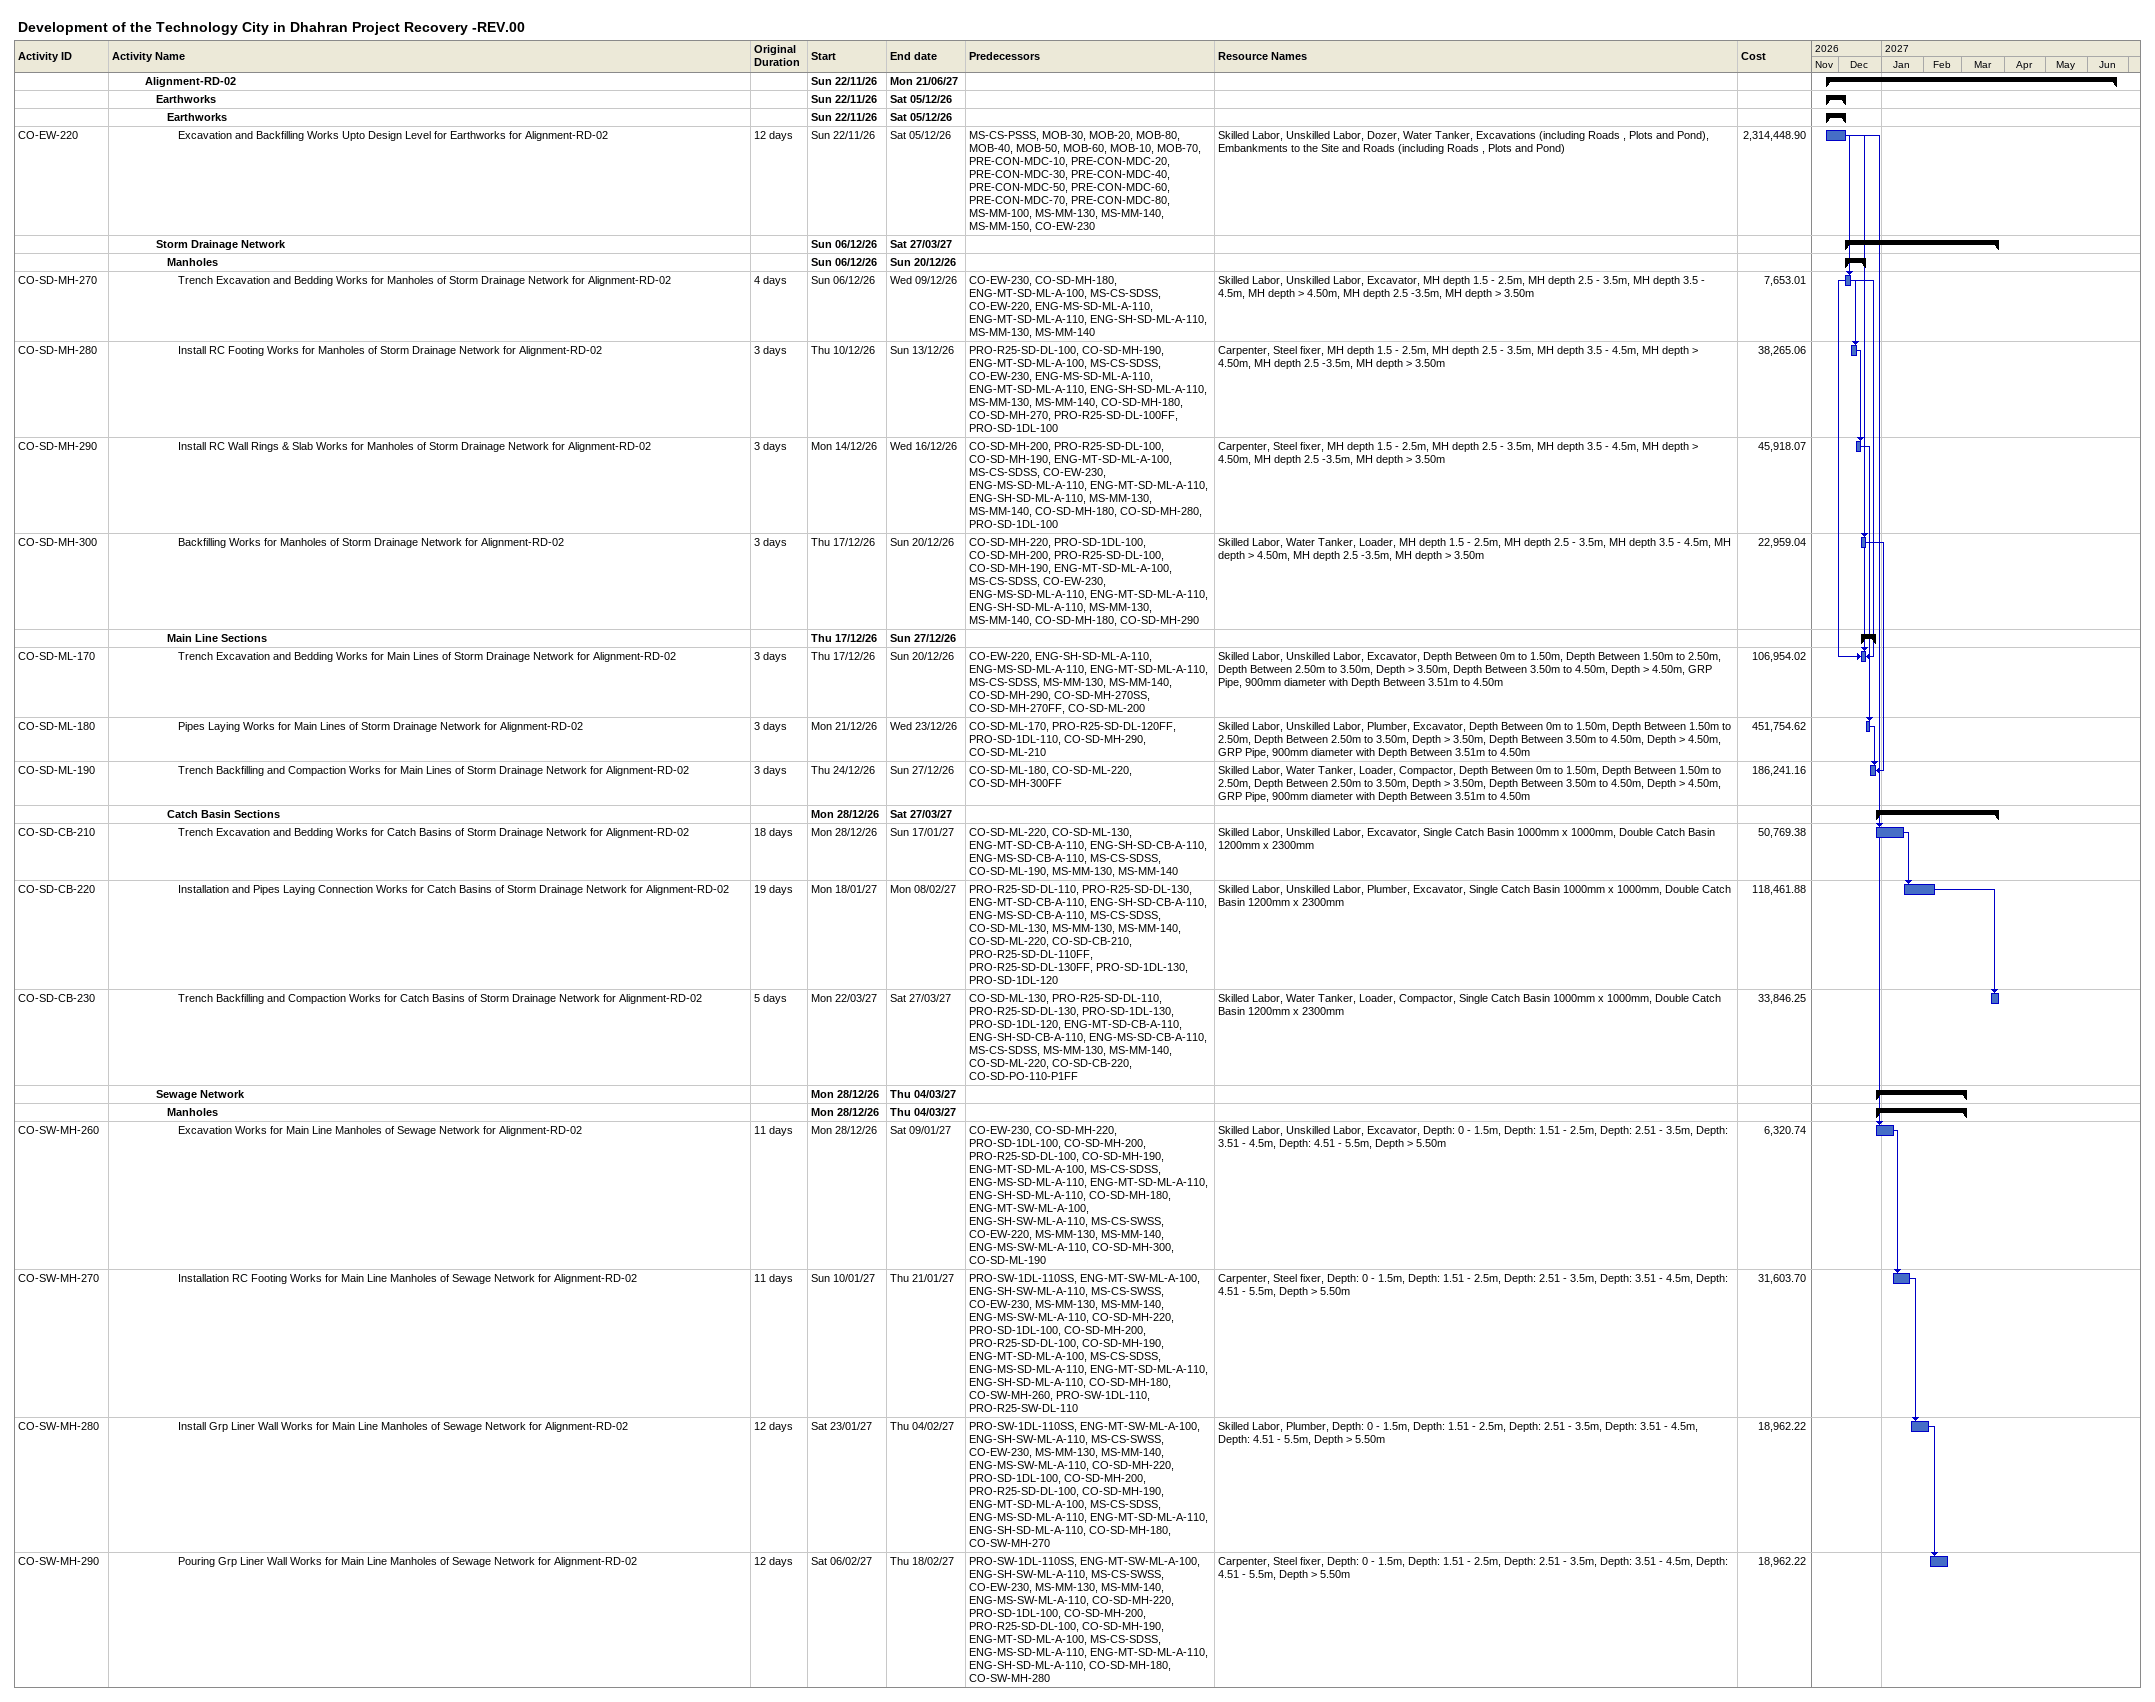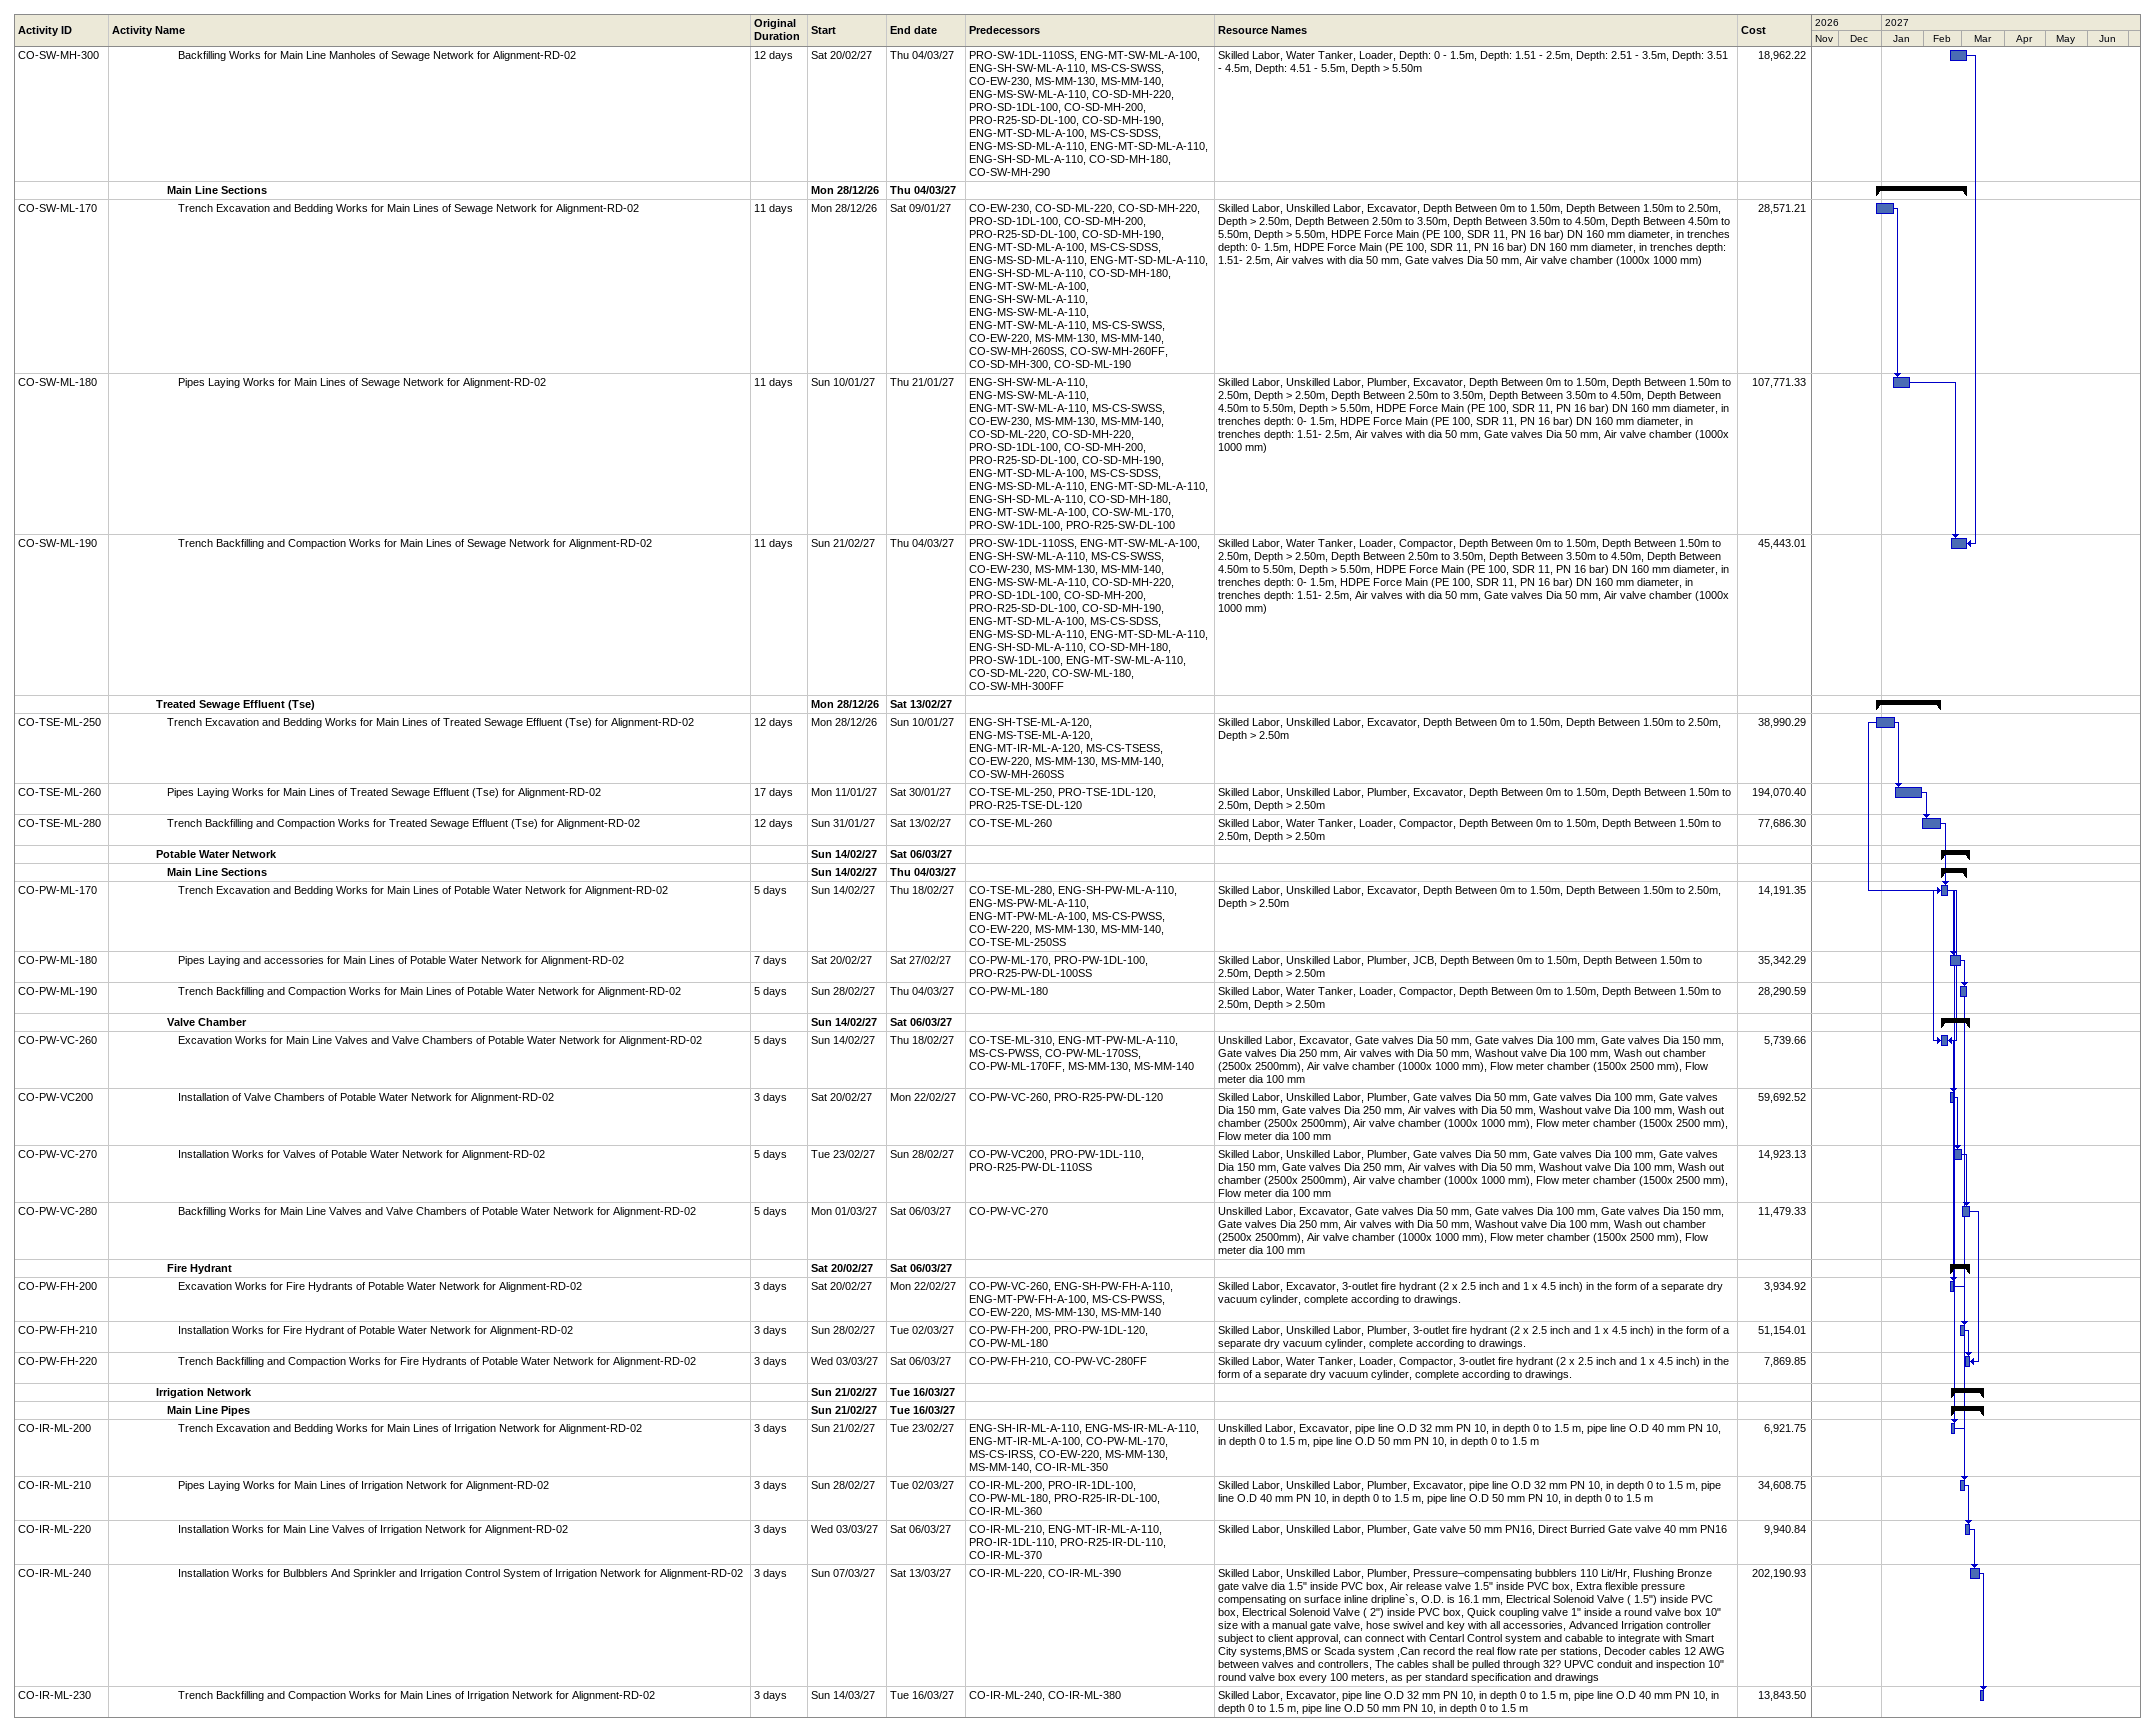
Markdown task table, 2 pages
Development of the Technology City in Dhahran Project Recovery -REV.00

| ID | Level | Task | Original duration | Start | Finish | Predecessors | Resources | Cost |
|---|---|---|---|---|---|---|---|---|
|  | 4 | **Alignment-RD-02** |  | 2026-11-22 | 2027-06-21 |  |  |  |
|  | 5 | **Earthworks** |  | 2026-11-22 | 2026-12-05 |  |  |  |
|  | 6 | **Earthworks** |  | 2026-11-22 | 2026-12-05 |  |  |  |
| CO-EW-220 | 7 | Excavation and Backfilling Works Upto Design Level for Earthworks for Alignment-RD-02 | 12d | 2026-11-22 | 2026-12-05 | MS-CS-PSSS, MOB-30, MOB-20, MOB-80, MOB-40, MOB-50, MOB-60, MOB-10, MOB-70, PRE-CON-MDC-10, PRE-CON-MDC-20, PRE-CON-MDC-30, PRE-CON-MDC-40, PRE-CON-MDC-50, PRE-CON-MDC-60, PRE-CON-MDC-70, PRE-CON-MDC-80, MS-MM-100, MS-MM-130, MS-MM-140, MS-MM-150, CO-EW-230 | Skilled Labor, Unskilled Labor, Dozer, Water Tanker, Excavations (including Roads , Plots and Pond), Embankments to the Site and Roads (including Roads , Plots and Pond) | 2314448.90 |
|  | 5 | **Storm Drainage Network** |  | 2026-12-06 | 2027-03-27 |  |  |  |
|  | 6 | **Manholes** |  | 2026-12-06 | 2026-12-20 |  |  |  |
| CO-SD-MH-270 | 7 | Trench Excavation and Bedding Works for Manholes of Storm Drainage Network for Alignment-RD-02 | 4d | 2026-12-06 | 2026-12-09 | CO-EW-230, CO-SD-MH-180, ENG-MT-SD-ML-A-100, MS-CS-SDSS, CO-EW-220, ENG-MS-SD-ML-A-110, ENG-MT-SD-ML-A-110, ENG-SH-SD-ML-A-110, MS-MM-130, MS-MM-140 | Skilled Labor, Unskilled Labor, Excavator, MH depth 1.5 - 2.5m, MH depth 2.5 - 3.5m, MH depth 3.5 - 4.5m, MH depth > 4.50m, MH depth 2.5 -3.5m, MH depth > 3.50m | 7653.01 |
| CO-SD-MH-280 | 7 | Install RC Footing Works for Manholes of Storm Drainage Network for Alignment-RD-02 | 3d | 2026-12-10 | 2026-12-13 | PRO-R25-SD-DL-100, CO-SD-MH-190, ENG-MT-SD-ML-A-100, MS-CS-SDSS, CO-EW-230, ENG-MS-SD-ML-A-110, ENG-MT-SD-ML-A-110, ENG-SH-SD-ML-A-110, MS-MM-130, MS-MM-140, CO-SD-MH-180, CO-SD-MH-270, PRO-R25-SD-DL-100FF, PRO-SD-1DL-100 | Carpenter, Steel fixer, MH depth 1.5 - 2.5m, MH depth 2.5 - 3.5m, MH depth 3.5 - 4.5m, MH depth > 4.50m, MH depth 2.5 -3.5m, MH depth > 3.50m | 38265.06 |
| CO-SD-MH-290 | 7 | Install RC Wall Rings & Slab Works for Manholes of Storm Drainage Network for Alignment-RD-02 | 3d | 2026-12-14 | 2026-12-16 | CO-SD-MH-200, PRO-R25-SD-DL-100, CO-SD-MH-190, ENG-MT-SD-ML-A-100, MS-CS-SDSS, CO-EW-230, ENG-MS-SD-ML-A-110, ENG-MT-SD-ML-A-110, ENG-SH-SD-ML-A-110, MS-MM-130, MS-MM-140, CO-SD-MH-180, CO-SD-MH-280, PRO-SD-1DL-100 | Carpenter, Steel fixer, MH depth 1.5 - 2.5m, MH depth 2.5 - 3.5m, MH depth 3.5 - 4.5m, MH depth > 4.50m, MH depth 2.5 -3.5m, MH depth > 3.50m | 45918.07 |
| CO-SD-MH-300 | 7 | Backfilling Works for Manholes of Storm Drainage Network for Alignment-RD-02 | 3d | 2026-12-17 | 2026-12-20 | CO-SD-MH-220, PRO-SD-1DL-100, CO-SD-MH-200, PRO-R25-SD-DL-100, CO-SD-MH-190, ENG-MT-SD-ML-A-100, MS-CS-SDSS, CO-EW-230, ENG-MS-SD-ML-A-110, ENG-MT-SD-ML-A-110, ENG-SH-SD-ML-A-110, MS-MM-130, MS-MM-140, CO-SD-MH-180, CO-SD-MH-290 | Skilled Labor, Water Tanker, Loader, MH depth 1.5 - 2.5m, MH depth 2.5 - 3.5m, MH depth 3.5 - 4.5m, MH depth > 4.50m, MH depth 2.5 -3.5m, MH depth > 3.50m | 22959.04 |
|  | 6 | **Main Line Sections** |  | 2026-12-17 | 2026-12-27 |  |  |  |
| CO-SD-ML-170 | 7 | Trench Excavation and Bedding Works for Main Lines of Storm Drainage Network for Alignment-RD-02 | 3d | 2026-12-17 | 2026-12-20 | CO-EW-220, ENG-SH-SD-ML-A-110, ENG-MS-SD-ML-A-110, ENG-MT-SD-ML-A-110, MS-CS-SDSS, MS-MM-130, MS-MM-140, CO-SD-MH-290, CO-SD-MH-270SS, CO-SD-MH-270FF, CO-SD-ML-200 | Skilled Labor, Unskilled Labor, Excavator, Depth Between 0m to 1.50m, Depth Between 1.50m to 2.50m, Depth Between 2.50m to 3.50m, Depth > 3.50m, Depth Between 3.50m to 4.50m, Depth > 4.50m, GRP Pipe, 900mm diameter with Depth Between 3.51m to 4.50m | 106954.02 |
| CO-SD-ML-180 | 7 | Pipes Laying Works for Main Lines of Storm Drainage Network for Alignment-RD-02 | 3d | 2026-12-21 | 2026-12-23 | CO-SD-ML-170, PRO-R25-SD-DL-120FF, PRO-SD-1DL-110, CO-SD-MH-290, CO-SD-ML-210 | Skilled Labor, Unskilled Labor, Plumber, Excavator, Depth Between 0m to 1.50m, Depth Between 1.50m to 2.50m, Depth Between 2.50m to 3.50m, Depth > 3.50m, Depth Between 3.50m to 4.50m, Depth > 4.50m, GRP Pipe, 900mm diameter with Depth Between 3.51m to 4.50m | 451754.62 |
| CO-SD-ML-190 | 7 | Trench Backfilling and Compaction Works for Main Lines of Storm Drainage Network for Alignment-RD-02 | 3d | 2026-12-24 | 2026-12-27 | CO-SD-ML-180, CO-SD-ML-220, CO-SD-MH-300FF | Skilled Labor, Water Tanker, Loader, Compactor, Depth Between 0m to 1.50m, Depth Between 1.50m to 2.50m, Depth Between 2.50m to 3.50m, Depth > 3.50m, Depth Between 3.50m to 4.50m, Depth > 4.50m, GRP Pipe, 900mm diameter with Depth Between 3.51m to 4.50m | 186241.16 |
|  | 6 | **Catch Basin Sections** |  | 2026-12-28 | 2027-03-27 |  |  |  |
| CO-SD-CB-210 | 7 | Trench Excavation and Bedding Works for Catch Basins of Storm Drainage Network for Alignment-RD-02 | 18d | 2026-12-28 | 2027-01-17 | CO-SD-ML-220, CO-SD-ML-130, ENG-MT-SD-CB-A-110, ENG-SH-SD-CB-A-110, ENG-MS-SD-CB-A-110, MS-CS-SDSS, CO-SD-ML-190, MS-MM-130, MS-MM-140 | Skilled Labor, Unskilled Labor, Excavator, Single Catch Basin 1000mm x 1000mm, Double Catch Basin 1200mm x 2300mm | 50769.38 |
| CO-SD-CB-220 | 7 | Installation and Pipes Laying Connection Works for Catch Basins of Storm Drainage Network for Alignment-RD-02 | 19d | 2027-01-18 | 2027-02-08 | PRO-R25-SD-DL-110, PRO-R25-SD-DL-130, ENG-MT-SD-CB-A-110, ENG-SH-SD-CB-A-110, ENG-MS-SD-CB-A-110, MS-CS-SDSS, CO-SD-ML-130, MS-MM-130, MS-MM-140, CO-SD-ML-220, CO-SD-CB-210, PRO-R25-SD-DL-110FF, PRO-R25-SD-DL-130FF, PRO-SD-1DL-130, PRO-SD-1DL-120 | Skilled Labor, Unskilled Labor, Plumber, Excavator, Single Catch Basin 1000mm x 1000mm, Double Catch Basin 1200mm x 2300mm | 118461.88 |
| CO-SD-CB-230 | 7 | Trench Backfilling and Compaction Works for Catch Basins of Storm Drainage Network for Alignment-RD-02 | 5d | 2027-03-22 | 2027-03-27 | CO-SD-ML-130, PRO-R25-SD-DL-110, PRO-R25-SD-DL-130, PRO-SD-1DL-130, PRO-SD-1DL-120, ENG-MT-SD-CB-A-110, ENG-SH-SD-CB-A-110, ENG-MS-SD-CB-A-110, MS-CS-SDSS, MS-MM-130, MS-MM-140, CO-SD-ML-220, CO-SD-CB-220, CO-SD-PO-110-P1FF | Skilled Labor, Water Tanker, Loader, Compactor, Single Catch Basin 1000mm x 1000mm, Double Catch Basin 1200mm x 2300mm | 33846.25 |
|  | 5 | **Sewage Network** |  | 2026-12-28 | 2027-03-04 |  |  |  |
|  | 6 | **Manholes** |  | 2026-12-28 | 2027-03-04 |  |  |  |
| CO-SW-MH-260 | 7 | Excavation Works for Main Line Manholes of Sewage Network for Alignment-RD-02 | 11d | 2026-12-28 | 2027-01-09 | CO-EW-230, CO-SD-MH-220, PRO-SD-1DL-100, CO-SD-MH-200, PRO-R25-SD-DL-100, CO-SD-MH-190, ENG-MT-SD-ML-A-100, MS-CS-SDSS, ENG-MS-SD-ML-A-110, ENG-MT-SD-ML-A-110, ENG-SH-SD-ML-A-110, CO-SD-MH-180, ENG-MT-SW-ML-A-100, ENG-SH-SW-ML-A-110, MS-CS-SWSS, CO-EW-220, MS-MM-130, MS-MM-140, ENG-MS-SW-ML-A-110, CO-SD-MH-300, CO-SD-ML-190 | Skilled Labor, Unskilled Labor, Excavator, Depth: 0 - 1.5m, Depth: 1.51 - 2.5m, Depth: 2.51 - 3.5m, Depth: 3.51 - 4.5m, Depth: 4.51 - 5.5m, Depth > 5.50m | 6320.74 |
| CO-SW-MH-270 | 7 | Installation RC Footing Works for Main Line Manholes of Sewage Network for Alignment-RD-02 | 11d | 2027-01-10 | 2027-01-21 | PRO-SW-1DL-110SS, ENG-MT-SW-ML-A-100, ENG-SH-SW-ML-A-110, MS-CS-SWSS, CO-EW-230, MS-MM-130, MS-MM-140, ENG-MS-SW-ML-A-110, CO-SD-MH-220, PRO-SD-1DL-100, CO-SD-MH-200, PRO-R25-SD-DL-100, CO-SD-MH-190, ENG-MT-SD-ML-A-100, MS-CS-SDSS, ENG-MS-SD-ML-A-110, ENG-MT-SD-ML-A-110, ENG-SH-SD-ML-A-110, CO-SD-MH-180, CO-SW-MH-260, PRO-SW-1DL-110, PRO-R25-SW-DL-110 | Carpenter, Steel fixer, Depth: 0 - 1.5m, Depth: 1.51 - 2.5m, Depth: 2.51 - 3.5m, Depth: 3.51 - 4.5m, Depth: 4.51 - 5.5m, Depth > 5.50m | 31603.70 |
| CO-SW-MH-280 | 7 | Install Grp Liner Wall Works for Main Line Manholes of Sewage Network for Alignment-RD-02 | 12d | 2027-01-23 | 2027-02-04 | PRO-SW-1DL-110SS, ENG-MT-SW-ML-A-100, ENG-SH-SW-ML-A-110, MS-CS-SWSS, CO-EW-230, MS-MM-130, MS-MM-140, ENG-MS-SW-ML-A-110, CO-SD-MH-220, PRO-SD-1DL-100, CO-SD-MH-200, PRO-R25-SD-DL-100, CO-SD-MH-190, ENG-MT-SD-ML-A-100, MS-CS-SDSS, ENG-MS-SD-ML-A-110, ENG-MT-SD-ML-A-110, ENG-SH-SD-ML-A-110, CO-SD-MH-180, CO-SW-MH-270 | Skilled Labor, Plumber, Depth: 0 - 1.5m, Depth: 1.51 - 2.5m, Depth: 2.51 - 3.5m, Depth: 3.51 - 4.5m, Depth: 4.51 - 5.5m, Depth > 5.50m | 18962.22 |
| CO-SW-MH-290 | 7 | Pouring Grp Liner Wall Works for Main Line Manholes of Sewage Network for Alignment-RD-02 | 12d | 2027-02-06 | 2027-02-18 | PRO-SW-1DL-110SS, ENG-MT-SW-ML-A-100, ENG-SH-SW-ML-A-110, MS-CS-SWSS, CO-EW-230, MS-MM-130, MS-MM-140, ENG-MS-SW-ML-A-110, CO-SD-MH-220, PRO-SD-1DL-100, CO-SD-MH-200, PRO-R25-SD-DL-100, CO-SD-MH-190, ENG-MT-SD-ML-A-100, MS-CS-SDSS, ENG-MS-SD-ML-A-110, ENG-MT-SD-ML-A-110, ENG-SH-SD-ML-A-110, CO-SD-MH-180, CO-SW-MH-280 | Carpenter, Steel fixer, Depth: 0 - 1.5m, Depth: 1.51 - 2.5m, Depth: 2.51 - 3.5m, Depth: 3.51 - 4.5m, Depth: 4.51 - 5.5m, Depth > 5.50m | 18962.22 |
| CO-SW-MH-300 | 7 | Backfilling Works for Main Line Manholes of Sewage Network for Alignment-RD-02 | 12d | 2027-02-20 | 2027-03-04 | PRO-SW-1DL-110SS, ENG-MT-SW-ML-A-100, ENG-SH-SW-ML-A-110, MS-CS-SWSS, CO-EW-230, MS-MM-130, MS-MM-140, ENG-MS-SW-ML-A-110, CO-SD-MH-220, PRO-SD-1DL-100, CO-SD-MH-200, PRO-R25-SD-DL-100, CO-SD-MH-190, ENG-MT-SD-ML-A-100, MS-CS-SDSS, ENG-MS-SD-ML-A-110, ENG-MT-SD-ML-A-110, ENG-SH-SD-ML-A-110, CO-SD-MH-180, CO-SW-MH-290 | Skilled Labor, Water Tanker, Loader, Depth: 0 - 1.5m, Depth: 1.51 - 2.5m, Depth: 2.51 - 3.5m, Depth: 3.51 - 4.5m, Depth: 4.51 - 5.5m, Depth > 5.50m | 18962.22 |
|  | 6 | **Main Line Sections** |  | 2026-12-28 | 2027-03-04 |  |  |  |
| CO-SW-ML-170 | 7 | Trench Excavation and Bedding Works for Main Lines of Sewage Network for Alignment-RD-02 | 11d | 2026-12-28 | 2027-01-09 | CO-EW-230, CO-SD-ML-220, CO-SD-MH-220, PRO-SD-1DL-100, CO-SD-MH-200, PRO-R25-SD-DL-100, CO-SD-MH-190, ENG-MT-SD-ML-A-100, MS-CS-SDSS, ENG-MS-SD-ML-A-110, ENG-MT-SD-ML-A-110, ENG-SH-SD-ML-A-110, CO-SD-MH-180, ENG-MT-SW-ML-A-100, ENG-SH-SW-ML-A-110, ENG-MS-SW-ML-A-110, ENG-MT-SW-ML-A-110, MS-CS-SWSS, CO-EW-220, MS-MM-130, MS-MM-140, CO-SW-MH-260SS, CO-SW-MH-260FF, CO-SD-MH-300, CO-SD-ML-190 | Skilled Labor, Unskilled Labor, Excavator, Depth Between 0m to 1.50m, Depth Between 1.50m to 2.50m, Depth > 2.50m, Depth Between 2.50m to 3.50m, Depth Between 3.50m to 4.50m, Depth Between 4.50m to 5.50m, Depth > 5.50m, HDPE Force Main (PE 100, SDR 11, PN 16 bar) DN 160 mm diameter, in trenches depth: 0- 1.5m, HDPE Force Main (PE 100, SDR 11, PN 16 bar) DN 160 mm diameter, in trenches depth: 1.51- 2.5m, Air valves with dia 50 mm, Gate valves Dia 50 mm, Air valve chamber (1000x 1000 mm) | 28571.21 |
| CO-SW-ML-180 | 7 | Pipes Laying Works for Main Lines of Sewage Network for Alignment-RD-02 | 11d | 2027-01-10 | 2027-01-21 | ENG-SH-SW-ML-A-110, ENG-MS-SW-ML-A-110, ENG-MT-SW-ML-A-110, MS-CS-SWSS, CO-EW-230, MS-MM-130, MS-MM-140, CO-SD-ML-220, CO-SD-MH-220, PRO-SD-1DL-100, CO-SD-MH-200, PRO-R25-SD-DL-100, CO-SD-MH-190, ENG-MT-SD-ML-A-100, MS-CS-SDSS, ENG-MS-SD-ML-A-110, ENG-MT-SD-ML-A-110, ENG-SH-SD-ML-A-110, CO-SD-MH-180, ENG-MT-SW-ML-A-100, CO-SW-ML-170, PRO-SW-1DL-100, PRO-R25-SW-DL-100 | Skilled Labor, Unskilled Labor, Plumber, Excavator, Depth Between 0m to 1.50m, Depth Between 1.50m to 2.50m, Depth > 2.50m, Depth Between 2.50m to 3.50m, Depth Between 3.50m to 4.50m, Depth Between 4.50m to 5.50m, Depth > 5.50m, HDPE Force Main (PE 100, SDR 11, PN 16 bar) DN 160 mm diameter, in trenches depth: 0- 1.5m, HDPE Force Main (PE 100, SDR 11, PN 16 bar) DN 160 mm diameter, in trenches depth: 1.51- 2.5m, Air valves with dia 50 mm, Gate valves Dia 50 mm, Air valve chamber (1000x 1000 mm) | 107771.33 |
| CO-SW-ML-190 | 7 | Trench Backfilling and Compaction Works for Main Lines of Sewage Network for Alignment-RD-02 | 11d | 2027-02-21 | 2027-03-04 | PRO-SW-1DL-110SS, ENG-MT-SW-ML-A-100, ENG-SH-SW-ML-A-110, MS-CS-SWSS, CO-EW-230, MS-MM-130, MS-MM-140, ENG-MS-SW-ML-A-110, CO-SD-MH-220, PRO-SD-1DL-100, CO-SD-MH-200, PRO-R25-SD-DL-100, CO-SD-MH-190, ENG-MT-SD-ML-A-100, MS-CS-SDSS, ENG-MS-SD-ML-A-110, ENG-MT-SD-ML-A-110, ENG-SH-SD-ML-A-110, CO-SD-MH-180, PRO-SW-1DL-100, ENG-MT-SW-ML-A-110, CO-SD-ML-220, CO-SW-ML-180, CO-SW-MH-300FF | Skilled Labor, Water Tanker, Loader, Compactor, Depth Between 0m to 1.50m, Depth Between 1.50m to 2.50m, Depth > 2.50m, Depth Between 2.50m to 3.50m, Depth Between 3.50m to 4.50m, Depth Between 4.50m to 5.50m, Depth > 5.50m, HDPE Force Main (PE 100, SDR 11, PN 16 bar) DN 160 mm diameter, in trenches depth: 0- 1.5m, HDPE Force Main (PE 100, SDR 11, PN 16 bar) DN 160 mm diameter, in trenches depth: 1.51- 2.5m, Air valves with dia 50 mm, Gate valves Dia 50 mm, Air valve chamber (1000x 1000 mm) | 45443.01 |
|  | 5 | **Treated Sewage Effluent (Tse)** |  | 2026-12-28 | 2027-02-13 |  |  |  |
| CO-TSE-ML-250 | 6 | Trench Excavation and Bedding Works for Main Lines of Treated Sewage Effluent (Tse) for Alignment-RD-02 | 12d | 2026-12-28 | 2027-01-10 | ENG-SH-TSE-ML-A-120, ENG-MS-TSE-ML-A-120, ENG-MT-IR-ML-A-120, MS-CS-TSESS, CO-EW-220, MS-MM-130, MS-MM-140, CO-SW-MH-260SS | Skilled Labor, Unskilled Labor, Excavator, Depth Between 0m to 1.50m, Depth Between 1.50m to 2.50m, Depth > 2.50m | 38990.29 |
| CO-TSE-ML-260 | 6 | Pipes Laying Works for Main Lines of Treated Sewage Effluent (Tse) for Alignment-RD-02 | 17d | 2027-01-11 | 2027-01-30 | CO-TSE-ML-250, PRO-TSE-1DL-120, PRO-R25-TSE-DL-120 | Skilled Labor, Unskilled Labor, Plumber, Excavator, Depth Between 0m to 1.50m, Depth Between 1.50m to 2.50m, Depth > 2.50m | 194070.40 |
| CO-TSE-ML-280 | 6 | Trench Backfilling and Compaction Works for Treated Sewage Effluent (Tse) for Alignment-RD-02 | 12d | 2027-01-31 | 2027-02-13 | CO-TSE-ML-260 | Skilled Labor, Water Tanker, Loader, Compactor, Depth Between 0m to 1.50m, Depth Between 1.50m to 2.50m, Depth > 2.50m | 77686.30 |
|  | 5 | **Potable Water Network** |  | 2027-02-14 | 2027-03-06 |  |  |  |
|  | 6 | **Main Line Sections** |  | 2027-02-14 | 2027-03-04 |  |  |  |
| CO-PW-ML-170 | 7 | Trench Excavation and Bedding Works for Main Lines of Potable Water Network for Alignment-RD-02 | 5d | 2027-02-14 | 2027-02-18 | CO-TSE-ML-280, ENG-SH-PW-ML-A-110, ENG-MS-PW-ML-A-110, ENG-MT-PW-ML-A-100, MS-CS-PWSS, CO-EW-220, MS-MM-130, MS-MM-140, CO-TSE-ML-250SS | Skilled Labor, Unskilled Labor, Excavator, Depth Between 0m to 1.50m, Depth Between 1.50m to 2.50m, Depth > 2.50m | 14191.35 |
| CO-PW-ML-180 | 7 | Pipes Laying and accessories for Main Lines of Potable Water Network for Alignment-RD-02 | 7d | 2027-02-20 | 2027-02-27 | CO-PW-ML-170, PRO-PW-1DL-100, PRO-R25-PW-DL-100SS | Skilled Labor, Unskilled Labor, Plumber, JCB, Depth Between 0m to 1.50m, Depth Between 1.50m to 2.50m, Depth > 2.50m | 35342.29 |
| CO-PW-ML-190 | 7 | Trench Backfilling and Compaction Works for Main Lines of Potable Water Network for Alignment-RD-02 | 5d | 2027-02-28 | 2027-03-04 | CO-PW-ML-180 | Skilled Labor, Water Tanker, Loader, Compactor, Depth Between 0m to 1.50m, Depth Between 1.50m to 2.50m, Depth > 2.50m | 28290.59 |
|  | 6 | **Valve Chamber** |  | 2027-02-14 | 2027-03-06 |  |  |  |
| CO-PW-VC-260 | 7 | Excavation Works for Main Line Valves and Valve Chambers of Potable Water Network for Alignment-RD-02 | 5d | 2027-02-14 | 2027-02-18 | CO-TSE-ML-310, ENG-MT-PW-ML-A-110, MS-CS-PWSS, CO-PW-ML-170SS, CO-PW-ML-170FF, MS-MM-130, MS-MM-140 | Unskilled Labor, Excavator, Gate valves Dia 50 mm, Gate valves Dia 100 mm, Gate valves Dia 150 mm, Gate valves Dia 250 mm, Air valves with Dia 50 mm, Washout valve Dia 100 mm, Wash out chamber (2500x 2500mm), Air valve chamber (1000x 1000 mm), Flow meter chamber (1500x 2500 mm), Flow meter dia 100 mm | 5739.66 |
| CO-PW-VC200 | 7 | Installation of Valve Chambers of Potable Water Network for Alignment-RD-02 | 3d | 2027-02-20 | 2027-02-22 | CO-PW-VC-260, PRO-R25-PW-DL-120 | Skilled Labor, Unskilled Labor, Plumber, Gate valves Dia 50 mm, Gate valves Dia 100 mm, Gate valves Dia 150 mm, Gate valves Dia 250 mm, Air valves with Dia 50 mm, Washout valve Dia 100 mm, Wash out chamber (2500x 2500mm), Air valve chamber (1000x 1000 mm), Flow meter chamber (1500x 2500 mm), Flow meter dia 100 mm | 59692.52 |
| CO-PW-VC-270 | 7 | Installation Works for Valves of Potable Water Network for Alignment-RD-02 | 5d | 2027-02-23 | 2027-02-28 | CO-PW-VC200, PRO-PW-1DL-110, PRO-R25-PW-DL-110SS | Skilled Labor, Unskilled Labor, Plumber, Gate valves Dia 50 mm, Gate valves Dia 100 mm, Gate valves Dia 150 mm, Gate valves Dia 250 mm, Air valves with Dia 50 mm, Washout valve Dia 100 mm, Wash out chamber (2500x 2500mm), Air valve chamber (1000x 1000 mm), Flow meter chamber (1500x 2500 mm), Flow meter dia 100 mm | 14923.13 |
| CO-PW-VC-280 | 7 | Backfilling Works for Main Line Valves and Valve Chambers of Potable Water Network for Alignment-RD-02 | 5d | 2027-03-01 | 2027-03-06 | CO-PW-VC-270 | Unskilled Labor, Excavator, Gate valves Dia 50 mm, Gate valves Dia 100 mm, Gate valves Dia 150 mm, Gate valves Dia 250 mm, Air valves with Dia 50 mm, Washout valve Dia 100 mm, Wash out chamber (2500x 2500mm), Air valve chamber (1000x 1000 mm), Flow meter chamber (1500x 2500 mm), Flow meter dia 100 mm | 11479.33 |
|  | 6 | **Fire Hydrant** |  | 2027-02-20 | 2027-03-06 |  |  |  |
| CO-PW-FH-200 | 7 | Excavation Works for Fire Hydrants of Potable Water Network for Alignment-RD-02 | 3d | 2027-02-20 | 2027-02-22 | CO-PW-VC-260, ENG-SH-PW-FH-A-110, ENG-MT-PW-FH-A-100, MS-CS-PWSS, CO-EW-220, MS-MM-130, MS-MM-140 | Skilled Labor, Excavator, 3-outlet fire hydrant (2 x 2.5 inch and 1 x 4.5 inch) in the form of a separate dry vacuum cylinder, complete according to drawings. | 3934.92 |
| CO-PW-FH-210 | 7 | Installation Works for Fire Hydrant of Potable Water Network for Alignment-RD-02 | 3d | 2027-02-28 | 2027-03-02 | CO-PW-FH-200, PRO-PW-1DL-120, CO-PW-ML-180 | Skilled Labor, Unskilled Labor, Plumber, 3-outlet fire hydrant (2 x 2.5 inch and 1 x 4.5 inch) in the form of a separate dry vacuum cylinder, complete according to drawings. | 51154.01 |
| CO-PW-FH-220 | 7 | Trench Backfilling and Compaction Works for Fire Hydrants of Potable Water Network for Alignment-RD-02 | 3d | 2027-03-03 | 2027-03-06 | CO-PW-FH-210, CO-PW-VC-280FF | Skilled Labor, Water Tanker, Loader, Compactor, 3-outlet fire hydrant (2 x 2.5 inch and 1 x 4.5 inch) in the form of a separate dry vacuum cylinder, complete according to drawings. | 7869.85 |
|  | 5 | **Irrigation Network** |  | 2027-02-21 | 2027-03-16 |  |  |  |
|  | 6 | **Main Line Pipes** |  | 2027-02-21 | 2027-03-16 |  |  |  |
| CO-IR-ML-200 | 7 | Trench Excavation and Bedding Works for Main Lines of Irrigation Network for Alignment-RD-02 | 3d | 2027-02-21 | 2027-02-23 | ENG-SH-IR-ML-A-110, ENG-MS-IR-ML-A-110, ENG-MT-IR-ML-A-100, CO-PW-ML-170, MS-CS-IRSS, CO-EW-220, MS-MM-130, MS-MM-140, CO-IR-ML-350 | Unskilled Labor, Excavator, pipe line O.D 32 mm PN 10, in depth 0 to 1.5 m, pipe line O.D 40 mm PN 10, in depth 0 to 1.5 m, pipe line O.D 50 mm PN 10, in depth 0 to 1.5 m | 6921.75 |
| CO-IR-ML-210 | 7 | Pipes Laying Works for Main Lines of Irrigation Network for Alignment-RD-02 | 3d | 2027-02-28 | 2027-03-02 | CO-IR-ML-200, PRO-IR-1DL-100, CO-PW-ML-180, PRO-R25-IR-DL-100, CO-IR-ML-360 | Skilled Labor, Unskilled Labor, Plumber, Excavator, pipe line O.D 32 mm PN 10, in depth 0 to 1.5 m, pipe line O.D 40 mm PN 10, in depth 0 to 1.5 m, pipe line O.D 50 mm PN 10, in depth 0 to 1.5 m | 34608.75 |
| CO-IR-ML-220 | 7 | Installation Works for Main Line Valves of Irrigation Network for Alignment-RD-02 | 3d | 2027-03-03 | 2027-03-06 | CO-IR-ML-210, ENG-MT-IR-ML-A-110, PRO-IR-1DL-110, PRO-R25-IR-DL-110, CO-IR-ML-370 | Skilled Labor, Unskilled Labor, Plumber, Gate valve 50 mm PN16, Direct Burried Gate valve 40 mm PN16 | 9940.84 |
| CO-IR-ML-240 | 7 | Installation Works for Bulbblers And Sprinkler and Irrigation Control System of Irrigation Network for Alignment-RD-02 | 3d | 2027-03-07 | 2027-03-13 | CO-IR-ML-220, CO-IR-ML-390 | Skilled Labor, Unskilled Labor, Plumber, Pressure–compensating bubblers 110 Lit/Hr, Flushing Bronze gate valve dia 1.5" inside PVC box, Air release valve 1.5" inside PVC box, Extra flexible pressure compensating on surface inline dripline`s, O.D. is 16.1 mm, Electrical Solenoid Valve ( 1.5") inside PVC box, Electrical Solenoid Valve ( 2") inside PVC box, Quick coupling valve 1" inside a round valve box 10" size with a manual gate valve, hose swivel and key with all accessories, Advanced Irrigation controller subject to client approval, can connect with Centarl Control system and cabable to integrate with Smart City systems,BMS or Scada system ,Can record the real flow rate per stations, Decoder cables 12 AWG between valves and controllers, The cables shall be pulled through 32? UPVC conduit and inspection 10" round valve box every 100 meters, as per standard specification and drawings | 202190.93 |
| CO-IR-ML-230 | 7 | Trench Backfilling and Compaction Works for Main Lines of Irrigation Network for Alignment-RD-02 | 3d | 2027-03-14 | 2027-03-16 | CO-IR-ML-240, CO-IR-ML-380 | Skilled Labor, Excavator, pipe line O.D 32 mm PN 10, in depth 0 to 1.5 m, pipe line O.D 40 mm PN 10, in depth 0 to 1.5 m, pipe line O.D 50 mm PN 10, in depth 0 to 1.5 m | 13843.50 |
